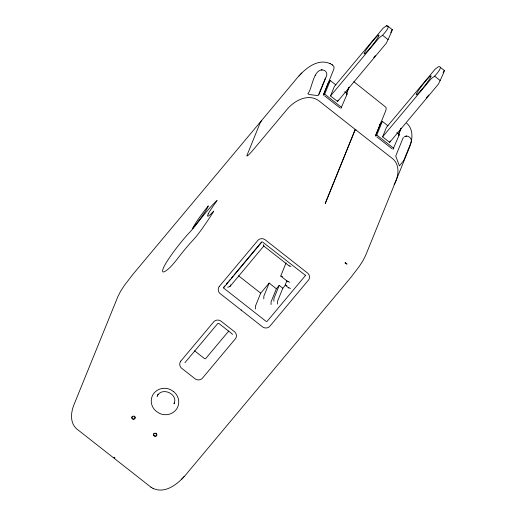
<?xml version="1.0" encoding="UTF-8"?>
<svg xmlns="http://www.w3.org/2000/svg" width="516" height="516" viewBox="0 0 516 516"><rect width="100%" height="100%" fill="white"/><g stroke="black" fill="none" stroke-linecap="round" stroke-linejoin="round"><path stroke-width="0.77" d="M289.212 265.805L290.979 266.424M287.993 281.588L289.766 282.2M288.799 287.793L290.566 288.405M325.228 203.517L355.247 129.464L318.475 100.491C307.988 93.261 294.23 100.659 287.109 109.334L253.446 149.576A13.164 1.245 -51.9 0 1 247.035 155.2L260.412 122.24L261.786 120.46M232.348 334.555L232.019 333.762L218.984 323.532L217.933 323.326L184.96 362.645M157.993 394.198L157.109 396.378C161.405 386.252 178.73 393.902 174.002 403.86L174.595 402.409M319.107 94.312L326.46 76.2C327.376 74.149 326.486 71.608 324.583 70.473C313.296 66.377 312.367 89.249 307.82 93.712L309.303 94.538L318.146 95.634L325.486 77.968M230.671 284.89L229.846 286.58L227.672 287.289M323.551 94.428L328.266 82.85L330.246 80.496L335.903 84.94M323.925 95.041L324.706 94.157L330.246 80.496M391.908 30.134A29.593 0.613 -64.4 0 1 388.064 39.609L386.291 43.241L337.561 101.491L330.511 95.957L334.355 86.482L383.085 28.232L386.387 25.8L387.613 26.761M337.561 101.491L338.154 100.033M271.035 304.595L271.094 301.789L276.382 288.76L269.152 283.084L260.703 293.185L255.407 306.214L255.349 309.013M269.152 283.084L263.857 296.113L263.799 298.912M340.941 108.392L347.216 93.815L344.701 91.842M286.051 262.876L280.749 276.021L288.044 281.813M277.473 304.066L277.531 301.26L282.82 288.231L279.201 285.393L273.912 298.422L273.854 301.228M286.941 280.614L285.167 285.071L288.844 288.018M375.648 135.321L380.363 123.737L382.343 121.389L388 125.827M376.022 135.927L376.796 135.044L382.343 121.389M382.601 136.843L386.452 127.368L435.182 69.118L438.484 66.687A29.593 4.838 -39.1 0 1 434.633 76.162L431.331 78.593L382.601 136.843L389.657 142.384L438.387 84.134L440.154 80.496A29.593 0.613 -64.4 0 0 444.005 71.021M389.657 142.384L390.251 140.926M393.037 149.279L399.313 134.702L396.798 132.735M346.41 93.331L348.726 87.643M398.507 134.225L400.822 128.529M323.358 95.176L333.987 68.712L333.923 66.474L332.078 64.694M346.526 93.635L349.145 87.243M375.455 136.069L385.575 111.14L386.149 109.315L386.02 107.367L353.834 81.709M398.616 134.528L401.242 128.136M390.728 32.553L391.612 30.741M443.121 72.84L443.708 71.627M394.095 184.644C398.616 176.878 400.352 165.101 392.644 158.702L355.247 129.464L325.267 203.407M230.001 286.457L263.882 245.932M346.436 94.789L347.216 93.815M398.526 135.682L399.313 134.702M379.37 124.93L380.363 123.737M330.511 95.957L379.241 37.707L382.537 35.275A29.593 4.838 -39.1 0 0 386.387 25.8M224.866 285.877L223.847 287.096A0.922 0.871 22.1 0 0 223.686 287.399M226.401 284.045L227.93 282.213M228.956 280.988L230.484 279.156M231.51 277.937L233.039 276.105M234.064 274.886L261.644 241.914M223.46 287.954L261.767 242.159M228.749 331.02L205.774 358.478A0.922 0.871 22.1 0 1 204.491 358.588L194.564 350.796M276.382 288.76L279.201 285.393M282.82 288.231L285.38 285.174M332.485 64.958C318.469 56.025 303.511 69.757 295.146 80.406L132.741 274.544L124.221 285.658L120.363 291.675L117.803 296.784L74.362 403.757C70.905 411.684 69.486 422.739 76.8 428.983L113.339 457.66L114.133 458.079L114.952 457.815M114.255 458.027L114.197 457.292L114.378 458.472L150.962 487.194C164.985 496.128 179.942 482.396 188.308 471.74L350.712 277.602L359.233 266.488L363.09 260.47L365.651 255.368L409.091 148.389C412.548 140.468 413.967 129.406 406.653 123.163M299.009 75.975L299.983 74.949M300.609 74.278L301.815 73.008M181.638 479.138L182.845 477.868M183.47 477.203L184.444 476.171M315.173 75.594L315.54 75.213M404.267 136.804C407.827 134.289 412.89 138.681 411.007 142.558L403.654 160.669L399.423 165.9L395.733 156.038L403.093 137.92L403.796 137.682M263.308 244.7L263.831 246.016M173.737 391.689L170.345 389.548A13.861 13.106 22.1 0 0 154.136 392.992A13.861 13.106 22.1 0 0 154.02 409.065L156.29 411.329L159.638 413.471A13.861 13.106 22.1 0 0 175.846 410.027A13.861 13.106 22.1 0 0 175.962 393.96L173.44 391.412M321.216 69.841L321.61 69.795M321.752 69.783L322.113 69.744M405.757 136.198L406.157 136.16M406.298 136.14L406.66 136.101M282.529 276.524L280.807 276.131M286.948 285.567L285.225 285.18M262.457 241.901L305.079 275.08M356.053 129.987L355.227 129.651M339.973 107.909L324.732 95.937M392.063 148.795L376.886 136.882M330.04 63.397L330.453 63.662M150.962 487.194L151.375 487.459M153 488.491L153.413 488.749M388.187 26.426L392.347 29.696M440.283 67.319L444.444 70.582M382.537 35.275L388.064 39.609M434.633 76.162L440.154 80.496M324.706 94.157L341.669 107.47M376.796 135.044L393.766 148.363M263.773 246.029L289.257 266.03M238.54 275.789L260.703 293.185M156.845 434.369A1.619 1.529 22.1 0 1 154.632 435.897A1.619 1.529 22.1 0 1 154.29 433.234M155.877 433.105A1.619 1.529 22.1 0 1 156.535 433.621M223.654 287.625A0.922 0.871 22.1 0 0 224.009 288.334L265.972 321.275A0.922 0.871 22.1 0 0 267.256 321.171L305.569 275.376A0.922 0.871 22.1 0 0 305.724 275.08M135.14 417.334A1.619 1.529 22.1 0 1 132.922 418.857A1.619 1.529 22.1 0 1 132.58 416.199M134.173 416.064A1.619 1.529 22.1 0 1 135.037 416.941M375.325 55.715A12.01 1.135 -51.9 0 1 373.707 57.469M428.79 95.028A12.01 1.135 -51.9 0 1 426.306 97.827M208.283 213.843L207.703 215.204A23.975 2.27 -51.9 0 0 213.708 211.16A47.098 4.457 -51.9 0 1 209.838 217.378A71.331 6.753 -51.9 0 1 202.653 227.943A18.286 1.729 -51.9 0 1 198.615 233.432A11.275 1.064 -51.9 0 1 192.765 240.424A28.625 2.709 -51.9 0 0 177.91 258.181A13.19 1.251 -51.9 0 1 169.048 268.346A65.493 6.198 -51.9 0 1 163.759 267.185A31.315 2.967 -51.9 0 1 171.273 255.091A24.336 2.303 -51.9 0 1 189.417 232.593A15.583 1.477 -51.9 0 0 197.88 222.473A27.348 2.586 -51.9 0 1 216.52 201.014A10.572 1 -51.9 0 1 217.146 200.53A23.975 2.27 -51.9 0 0 208.283 213.843M219.287 286.457L218.965 286.896A5.553 5.25 22.1 0 0 219.797 293.32L262.896 327.15A5.553 5.25 22.1 0 0 269.558 326.602L308.749 279.756A5.553 5.25 22.1 0 0 307.917 273.332L264.818 239.501A5.553 5.25 22.1 0 0 258.155 240.05L219.287 286.457M180.806 361.116L180.484 361.555A5.553 5.25 22.1 0 0 181.316 367.979L195.474 379.092A5.553 5.25 22.1 0 0 202.13 378.55L235.689 338.432A5.553 5.25 22.1 0 0 234.857 332.007L220.7 320.894A5.553 5.25 22.1 0 0 214.043 321.442L180.806 361.116M345.281 262.663L344.998 263.031L347.055 264.121L345.281 262.663M241.275 310.09L241.591 310.439L241.275 310.09M192.803 228.278A22.356 2.116 -51.9 0 0 208.309 205.826A24.568 2.322 -51.9 0 0 192.803 228.278M368.269 50.181A12.01 1.135 -51.9 0 0 379.041 35.023A12.01 1.135 -51.9 0 0 367.444 48.046A12.01 1.135 -51.9 0 0 368.269 50.181M132.154 418.624A1.619 1.529 22.1 0 0 134.915 418.399A1.619 1.529 22.1 0 0 133.238 416.206A1.619 1.529 22.1 0 0 132.154 418.624M153.865 435.659A1.619 1.529 22.1 0 0 156.619 435.433A1.619 1.529 22.1 0 0 154.942 433.24A1.619 1.529 22.1 0 0 153.865 435.659M420.366 91.068A12.01 1.135 -51.9 0 0 431.137 75.91A12.01 1.135 -51.9 0 0 419.54 88.933A12.01 1.135 -51.9 0 0 420.366 91.068"/></g></svg>
